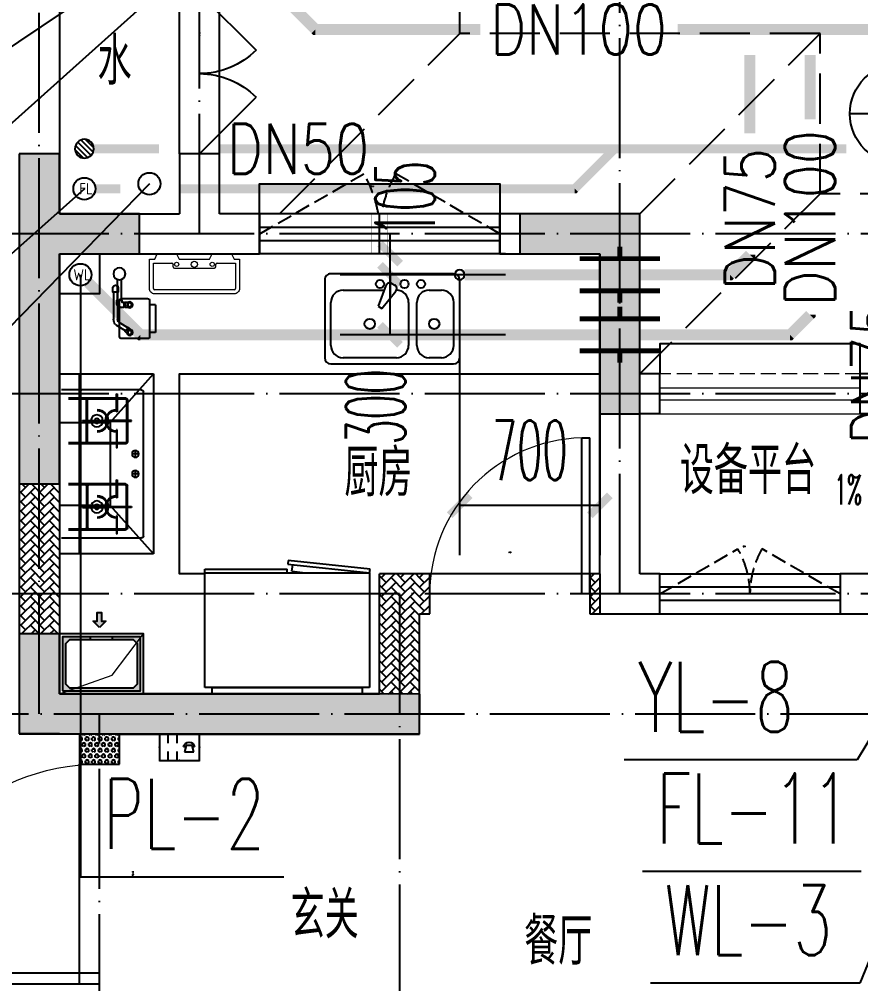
# Model space of a CAD drawing. Extents: x 27938 to 1507990, y 110129 to 923079.
# Drawn here: x 841717 to 845920, y 679809 to 684629 of the extents above; entities that cross this region are included whole.
import ezdxf
from ezdxf.enums import TextEntityAlignment as Align

# ---------------------------------------------------------------- set-up
doc = ezdxf.new("R2010")
doc.units = 0
doc.header["$LTSCALE"] = 1000
doc.header["$MEASUREMENT"] = 0
doc.linetypes.add('DASH', pattern=[0.35, 0.25, -0.1])
doc.linetypes.add('DOTE', pattern=[2.42, 2, -0.2, 0.02, -0.2])
for name, color, linetype in [('AH-FURNITURE', 1, 'Continuous'), ('COLUMN', 9, 'Continuous'), ('DIM_不分区消火栓', 1, 'Continuous'), ('DIM_废水', 31, 'Continuous'), ('DIM_污水', 2, 'Continuous'), ('DIM_管井排水', 5, 'Continuous'), ('DIM_给水', 3, 'Continuous'), ('DIM_雨水', 4, 'Continuous'), ('DIM_餐饮排水', 31, 'Continuous'), ('DOTE', 1, 'Continuous'), ('EQUIP-安防', 3, 'Continuous'), ('EQUIP_地漏', 7, 'Continuous'), ('EQUIP_污水', 7, 'Continuous'), ('IP-bath&kitchen-JOHNSON', 4, 'Continuous'), ('LVTRY', 6, 'Continuous'), ('PIPE-管井排水', 210, 'GF'), ('PIPE-雨水', 4, 'TG_Y'), ('PIPE-餐饮排水', 41, 'P'), ('PUB_HATCH', 8, 'Continuous'), ('PUB_TEXT', 4, 'Continuous'), ('TEXT_废水', 7, 'Continuous'), ('TEXT_管井排水', 7, 'Continuous'), ('TEXT_雨水', 7, 'Continuous'), ('TEXT_餐饮排水', 7, 'Continuous'), ('TWT_DIM', 3, 'Continuous'), ('VALVE_餐饮排水', 7, 'Continuous'), ('VPIPE-不分区消火栓', 1, 'Continuous'), ('VPIPE-中水', 122, 'Continuous'), ('VPIPE-废水', 31, 'Continuous'), ('VPIPE-管井排水', 210, 'GF'), ('VPIPE-餐饮排水', 41, 'P'), ('WALL', 9, 'Continuous'), ('WELL_污水', 2, 'Continuous'), ('WINDOW', 4, 'Continuous'), ('WINDOW_TEXT', 7, 'Continuous'), ('保温', 6, 'Continuous'), ('卫生间', 6, 'Continuous'), ('建筑-排气道', 9, 'Continuous'), ('机电标识类', 1, 'Continuous'), ('看线', 251, 'Continuous')]:
    doc.layers.add(name, color=color, linetype=linetype)
for name, color, linetype, lineweight in [('平面-排水沟', 86, 'Continuous', 15), ('平面-栏杆', 135, 'Continuous', 15), ('平面-看线', 45, 'Continuous', 15), ('平面-空调室内机', 176, 'Continuous', 9), ('平面-空调预留孔', 173, 'Continuous', 15), ('空调', 76, 'Continuous', 13), ('立面-洞口示意', 152, 'Continuous', 13)]:
    doc.layers.add(name, color=color, linetype=linetype, lineweight=lineweight)
doc.styles.add('_TCH_DIM', font='SIMPLEX.shx', dxfattribs={"width": 0.7, "bigfont": 'GBCBIG.shx'})
doc.styles.add('_TCH_DIM_T3', font='SIMPLEX.shx', dxfattribs={"width": 0.494118, "bigfont": 'GBCBIG.shx'})
doc.styles.add('_TCH_WINDOW', font='SIMPLEX.shx', dxfattribs={"width": 0.7, "height": 3.5, "bigfont": 'GBCBIG.shx'})
doc.styles.add('_TEL_DIM', font='SIMPLEX', dxfattribs={"width": 0.8, "height": 3.5, "bigfont": 'HZTXT'})
doc.styles.add('_TWT_PIPEDN', font='SIMPLEX', dxfattribs={"width": 0.8, "height": 3.5, "bigfont": 'HZTXT'})
doc.styles.add('_TWT_SERIAL', font='SIMPLEX', dxfattribs={"width": 0.8, "height": 3.5, "bigfont": 'HZTXT'})
doc.styles.add('DIM_FONT', font='SIMPLEX.shx', dxfattribs={"width": 0.56})
doc.styles.get("Standard").update_dxf_attribs({"font": 'gbenor.shx', "bigfont": 'gbcbig.shx'})
doc.styles.add('TG_LINETYPE', font='SIMPLEX', dxfattribs={"width": 0.8, "height": 3, "bigfont": 'HZTXT'})
doc.linetypes.add('GF', pattern='A,3,-0.2,["GF",Standard,S=0.25,R=0,X=-0.1,Y=-0.115],-0.35', length=3.55)
doc.linetypes.add('P', pattern='A,3,-0.2,["P",Standard,S=0.25,R=0,X=-0.1,Y=-0.115],-0.2', length=3.4)
doc.linetypes.add('TG_Y', pattern='A,2,-0.229,["Y",TG_LINETYPE,S=0.1,R=0,X=-0.229,Y=-0.15],0', length=2.229)
doc.dimstyles.new('_TWT_ARCH&&100', dxfattribs={"dimtxt": 297.5, "dimasz": 100, "dimexe": 250, "dimexo": 300, "dimgap": 126.25, "dimtad": 1, "dimdec": 0, "dimzin": 0, "dimdsep": 46, "dimtxsty": '_TCH_DIM_T3', "dimblk": 'ARCHTICK', "dimcen": 0.09, "dimclrt": 7, "dimazin": 2, "dimtfac": 1, "dimtdec": 0, "dimtix": 1, "dimtmove": 2, "dimatfit": 3, "dimfxl": 1, "dimtolj": 1, "dimtzin": 0, "dimarcsym": 0})
pattern_1 = [(45, (0, 0), (0, 47.4157523), [100.584, -33.528]), (135, (23.708, 23.708), (3e-15, 47.4157523), [100.584, -33.528])]

# ---------------------------------------------------------------- blocks, each defined once
blk = doc.blocks.new('A$C148B7D8E')
at = {"layer": '卫生间', "color": 159, "linetype": 'DASH', "true_color": 0x22346e}
for p, q in [((15200, 9900), (16100, 10800)), ((17000, 9900), (17900, 10800)), ((17900, 10000), (17000, 9100))]:
    blk.add_line(p, q, dxfattribs=at)
blk.add_lwpolyline([(25100, 9000), (24300, 9000), (24300, 10000), (17900, 10000), (17900, 10800), (16100, 10800), (16100, 11800)], dxfattribs=at)
blk = doc.blocks.new('rtyg7uyhg')
at = {"layer": 'LVTRY', "color": 0}
for p, q in [((193590.3, 45458.1), (193590.3, 45069.5)), ((194234.6, 45488.8), (193621, 45488.8)), ((194265.3, 45069.5), (194265.3, 45458.1)), ((193682.3, 45407), (193887.8, 45407)), ((193896.4, 45429.9), (193857.6, 45326.3)), ((193875.3, 45316), (193945.6, 45401.5)), ((193925.8, 45440.4), (193940.1, 45432.2)), ((194111.9, 45407), (194173.3, 45407)), ((193621, 45130.8), (193621, 45345.6)), ((193857.6, 45326.3), (193875.3, 45316)), ((194009.6, 45345.6), (194009.6, 45130.8)), ((194050.5, 45130.8), (194050.5, 45345.6)), ((194234.6, 45345.6), (194234.6, 45130.8)), ((193948.3, 45069.5), (193682.3, 45069.5)), ((194173.3, 45069.5), (194111.9, 45069.5)), ((193621, 45038.8), (194234.6, 45038.8))]:
    blk.add_line(p, q, dxfattribs=at)
for centre, radius in [((193866.4, 45437.7), 20.5), ((193989.2, 45437.7), 20.5), ((194071, 45437.7), 20.5), ((193815.3, 45238.2), 25.6), ((194137.5, 45238.2), 25.6)]:
    blk.add_circle(centre, radius, dxfattribs=at)
for centre, radius, start, end in [((193621, 45458.1), 30.7, 90, 180), ((194234.6, 45458.1), 30.7, 360, 90), ((193682.3, 45345.6), 61.4, 90, 180), ((193915.6, 45422.7), 20.5, 60, 159.4623), ((193929.8, 45414.5), 20.5, 320.5377, 60), ((193948.3, 45345.6), 61.4, 360, 90), ((194111.9, 45345.6), 61.4, 90, 180), ((194173.3, 45345.6), 61.4, 360, 90), ((193682.3, 45130.8), 61.4, 180, 270), ((193948.3, 45130.8), 61.4, 270, 360), ((194111.9, 45130.8), 61.4, 180, 270), ((194173.3, 45130.8), 61.4, 270, 360), ((193621, 45069.5), 30.7, 180, 270), ((194234.6, 45069.5), 30.7, 270, 360)]:
    blk.add_arc(centre, radius, start, end, dxfattribs=at)
at = {"layer": 'LVTRY', "color": 0, "style": 'DIM_FONT', "width": 0.8, "flags": 9}
for tag in ['YSIZE', 'XSIZE']:
    blk.add_attdef(tag, (193927.8, 45487.8), '', height=0.5, rotation=90, dxfattribs=at)
blk = doc.blocks.new('A$C60D053AF')
at = {"layer": 'AH-FURNITURE', "color": 0}
for p, q in [((232.5, -90), (128.3, -90)), ((192.5, -71), (327.6, -71)), ((192.5, -91), (327.6, -91)), ((355.9, -82.7), (384.2, -129)), ((232.5, -110), (128.3, -110)), ((245, -129.5), (245, -122.5)), ((265, -129.5), (265, -122.5)), ((341.7, -96.9), (370, -143.2)), ((255, -281), (255, -251)), ((255, -281), (393, -281)), ((393, -281), (393, -251))]:
    blk.add_line(p, q, dxfattribs=at)
for points in [[(170, -68, 1), (170, -94), (192.5, -94), (192.5, -68)], [(268, -122.5), (268, -107, 0.414214), (248, -87), (232.5, -87), (232.5, -113), (242, -113), (242, -122.5)], [(234, -251), (414, -251, 0.414214), (424, -241), (424, -111, 0.414214), (414, -101), (234, -101, 0.414214), (224, -111), (224, -241, 0.414214)], [(242, -152, 1), (268, -152), (268, -129.5), (242, -129.5)], [(383.8, -161.2, 1), (402.2, -142.8), (386.3, -126.9), (367.9, -145.3)]]:
    blk.add_lwpolyline(points, format="xyb", close=True, dxfattribs=at)
for centre, radius in [((100, -100), 30), ((255, -152), 15), ((255, -152), 10), ((393, -152), 15), ((393, -152), 10)]:
    blk.add_circle(centre, radius, dxfattribs=at)
for radius in [40, 20]:
    blk.add_arc((327.6, -111), radius, 45, 90, dxfattribs=at)
blk = doc.blocks.new('A-Kitchen-7')
at = {"layer": 'LVTRY', "color": 0}
for p, q in [((-518.7, 779.7), (-7.2, 834.3)), ((-3.6, 810.6), (-515, 756)), ((-29.1, 767), (-35.2, 806.4)), ((-7.2, 834.3), (-3.6, 810.6)), ((-515, 756), (-518.7, 779.7)), ((515, 756), (-515, 756)), ((-515, 756), (-515, 40)), ((-485.6, 760.5), (-484.9, 756)), ((-29.1, 767), (-112.1, 756)), ((515, 780), (0, 780)), ((0, 756), (0, 780)), ((515, 756), (515, 780)), ((515, 40), (515, 756)), ((-515, 40), (515, 40))]:
    blk.add_line(p, q, dxfattribs=at)
blk.add_lwpolyline([(-468.9, 40), (-468.9, 0), (468.9, 0), (468.9, 40)], close=True, dxfattribs=at)
blk = doc.blocks.new('*U41')
h = blk.add_hatch(color=0)
h.set_gradient(color1=(0, 0, 255), rotation=180, tint=1)
h.paths.add_polyline_path([(0, 0), (-6.35, -6.35), (-6.35, -2.159), (-15, -2.159), (-15, 2.159), (-6.35, 2.159), (-6.35, 6.35)])
at = {"color": 0, "linetype": 'Continuous'}
blk.add_lwpolyline([(0, 0), (-6.35, -6.35), (-6.35, -2.159), (-15, -2.159), (-15, 2.159), (-6.35, 2.159), (-6.35, 6.35)], close=True, dxfattribs=at)
blk = doc.blocks.new('sgrsefv')
at = {"layer": 'PUB_HATCH'}
blk.add_hatch(color=0, dxfattribs=at).paths.add_polyline_path([(1112933.3, 840916.3), (1112933.3, 840646.3), (1113073.3, 840646.3), (1113073.3, 840661.3), (1112968.3, 840661.3), (1112948.3, 840681.3), (1112948.3, 840881.3), (1112968.3, 840901.3), (1113288.3, 840901.3), (1113308.3, 840881.3), (1113308.3, 840681.3), (1113288.3, 840661.3), (1113183.3, 840661.3), (1113183.3, 840646.3), (1113323.3, 840646.3), (1113323.3, 840916.3)])
at = {"layer": 'LVTRY', "color": 0}
for p, q in [((1113073.3, 840661.3), (1113073.3, 840646.3)), ((1113183.3, 840661.3), (1113183.3, 840646.3))]:
    blk.add_line(p, q, dxfattribs=at)
for points in [[(1112918.3, 840931.3), (1113338.3, 840931.3), (1113338.3, 840631.3), (1112918.3, 840631.3)], [(1112933.3, 840916.3), (1113323.3, 840916.3), (1113323.3, 840646.3), (1112933.3, 840646.3)], [(1113288.3, 840661.3), (1112968.3, 840661.3), (1112948.3, 840681.3), (1112948.3, 840881.3), (1112968.3, 840901.3), (1113288.3, 840901.3), (1113308.3, 840881.3), (1113308.3, 840681.3), (1113288.3, 840661.3)]]:
    blk.add_lwpolyline(points, close=True, dxfattribs=at)
at = {"layer": '立面-洞口示意', "color": 0}
blk.add_lwpolyline([(1112918.3, 840931.3), (1113181.8, 840837.4), (1113338.3, 840631.3)], dxfattribs=at)
at = {"layer": '建筑-排气道', "color": 8, "xscale": -5, "yscale": 5, "zscale": 5, "rotation": 270}
blk.add_blockref('*U41', (1113118.4, 840599), dxfattribs=at)
blk = doc.blocks.new('FRSDFDGDGDRGDR')
at = {"layer": '平面-空调预留孔', "color": 0}
for p, q in [((699612.3, 775044), (699612.3, 775441.2)), ((699618.9, 775447.8), (699746.3, 775447.8)), ((699746.3, 775447.8), (699746.3, 775355.4)), ((699719.9, 775342.2), (699719.9, 775143)), ((699726.5, 775348.8), (699739.7, 775348.8)), ((699726.5, 775136.4), (699739.7, 775136.4)), ((699746.3, 775129.8), (699746.3, 775037.4)), ((699746.3, 775037.4), (699618.9, 775037.4))]:
    blk.add_line(p, q, dxfattribs=at)
blk.add_lwpolyline([(699766.1, 775166.7), (699792.5, 775153.5), (699792.5, 775057.2), (699766.1, 775044), (699766.1, 775017.6), (699618.9, 775017.6, -0.414214), (699592.5, 775044), (699592.5, 775441.2, -0.414214), (699618.9, 775467.6), (699766.1, 775467.6), (699766.1, 775441.2), (699792.5, 775428), (699792.5, 775331.6), (699766.1, 775318.4)], format="xyb", close=True, dxfattribs=at)
for centre, radius in [((699739.7, 775331.6), 10.6), ((699739.7, 775243.2), 15.8), ((699739.7, 775153.5), 10.6)]:
    blk.add_circle(centre, radius, dxfattribs=at)
for centre, start, end in [((699618.9, 775441.2), 90, 180), ((699726.5, 775342.2), 90, 180), ((699739.7, 775355.4), 270, 360), ((699726.5, 775143), 180, 270), ((699739.7, 775129.8), 0, 90), ((699618.9, 775044), 180, 270)]:
    blk.add_arc(centre, 6.6, start, end, dxfattribs=at)
blk = doc.blocks.new('GDGDRGDRGRD')
at = {"layer": 'LVTRY', "color": 0}
for p, q in [((430080.5, 371515.4), (429864.6, 371758.3)), ((430334.8, 371758.3), (429864.6, 371758.3)), ((429864.6, 371758.3), (429864.6, 370858.3)), ((430234.8, 370858.3), (430234.8, 371758.3)), ((429914.8, 370948.3), (429914.8, 371668.3)), ((429924.8, 371678.3), (430324.8, 371678.3)), ((430045.1, 371658.3), (430045.1, 371568.3)), ((430049.6, 371658.3), (430045.1, 371658.3)), ((430049.6, 371568.3), (430049.6, 371658.3)), ((430234.8, 371668.3), (430234.8, 370948.3)), ((429994.8, 371628.3), (429994.8, 371418.3)), ((429999.8, 371628.3), (429999.8, 371418.3)), ((430289.8, 371638.3), (430004.8, 371638.3)), ((430289.8, 371633.3), (430004.8, 371633.3)), ((430194.8, 371418.3), (430194.8, 371628.3)), ((430199.8, 371418.3), (430199.8, 371628.3)), ((430045.1, 371568.3), (430049.6, 371568.3)), ((429974.8, 371525.6), (430102.3, 371525.6)), ((429974.8, 371521.1), (429974.8, 371525.6)), ((430102.3, 371521.1), (429974.8, 371521.1)), ((430334.8, 371515.4), (430080.5, 371515.4)), ((430080.5, 371515.4), (430080.5, 371100.3)), ((430219.8, 371525.6), (430092.3, 371525.6)), ((430092.3, 371525.6), (430092.3, 371521.1)), ((430092.3, 371521.1), (430219.8, 371521.1)), ((430102.3, 371525.6), (430102.3, 371521.1)), ((430219.8, 371521.1), (430219.8, 371525.6)), ((430234.8, 371100.3), (430234.8, 371515.4)), ((430045.1, 371388.3), (430045.1, 371478.3)), ((430045.1, 371478.3), (430049.6, 371478.3)), ((430049.6, 371478.3), (430049.6, 371388.3)), ((430004.8, 371413.3), (430289.8, 371413.3)), ((430004.8, 371408.3), (430289.8, 371408.3)), ((429935.4, 371358.3), (429974.2, 371358.3)), ((429954.8, 371338.9), (429954.8, 371377.7)), ((430049.6, 371388.3), (430045.1, 371388.3)), ((429935.4, 371258.3), (429974.2, 371258.3)), ((429954.8, 371238.9), (429954.8, 371277.7)), ((430004.8, 371208.3), (430289.8, 371208.3)), ((430045.1, 371228.3), (430045.1, 371138.3)), ((430049.6, 371228.3), (430045.1, 371228.3)), ((430049.6, 371138.3), (430049.6, 371228.3)), ((429994.8, 370988.3), (429994.8, 371198.3)), ((429999.8, 370988.3), (429999.8, 371198.3)), ((430004.8, 371203.3), (430289.8, 371203.3)), ((430194.8, 371198.3), (430194.8, 370988.3)), ((430199.8, 371198.3), (430199.8, 370988.3)), ((430045.1, 371138.3), (430049.6, 371138.3)), ((429864.6, 370858.3), (430080.5, 371100.3)), ((430102.3, 371095.6), (429974.8, 371095.6)), ((429974.8, 371095.6), (429974.8, 371091.1)), ((429974.8, 371091.1), (430102.3, 371091.1)), ((430080.5, 371100.3), (430334.8, 371100.3)), ((430092.3, 371091.1), (430092.3, 371095.6)), ((430092.3, 371095.6), (430219.8, 371095.6)), ((430219.8, 371091.1), (430092.3, 371091.1)), ((430102.3, 371091.1), (430102.3, 371095.6)), ((430219.8, 371095.6), (430219.8, 371091.1)), ((430045.1, 370958.3), (430045.1, 371048.3)), ((430045.1, 371048.3), (430049.6, 371048.3)), ((430049.6, 371048.3), (430049.6, 370958.3)), ((430289.8, 370983.3), (430004.8, 370983.3)), ((430289.8, 370978.3), (430004.8, 370978.3)), ((430324.8, 370938.3), (429924.8, 370938.3)), ((430049.6, 370958.3), (430045.1, 370958.3)), ((429864.6, 370858.3), (430334.8, 370858.3))]:
    blk.add_line(p, q, dxfattribs=at)
blk.add_lwpolyline([(429608.8, 370758.3), (429734.8, 370758.3), (429734.8, 371758.3), (427634.8, 371758.3)], dxfattribs=at)
for centre, radius in [((430147.3, 371523.3), 29.7), ((430147.3, 371523.3), 11.7), ((429954.8, 371358.3), 17), ((429954.8, 371258.3), 17), ((430147.3, 371093.3), 29.7), ((430147.3, 371093.3), 11.7)]:
    blk.add_circle(centre, radius, dxfattribs=at)
for centre, radius, start, end in [((429924.8, 371668.3), 10, 90, 180), ((430224.8, 371668.3), 10, 0, 90), ((430004.8, 371628.3), 10, 90, 180), ((430004.8, 371628.3), 5, 90, 180), ((430189.8, 371628.3), 10, 0, 90), ((430189.8, 371628.3), 5, 0, 90), ((430047.3, 371523.3), 56.7, 2.2742, 87.7258), ((430047.3, 371523.3), 52.2, 2.4704, 87.5296), ((430147.3, 371523.3), 56.7, 92.2742, 177.7258), ((430147.3, 371523.3), 52.2, 92.4704, 177.5296), ((430047.3, 371523.3), 56.7, 272.2742, 357.7258), ((430047.3, 371523.3), 52.2, 272.4704, 357.5296), ((430147.3, 371523.3), 56.7, 182.2742, 267.7258), ((430147.3, 371523.3), 52.2, 182.4704, 267.5296), ((430004.8, 371418.3), 10, 180, 270), ((430004.8, 371418.3), 5, 180, 270), ((430189.8, 371418.3), 5, 270, 0), ((430189.8, 371418.3), 10, 270, 0), ((430004.8, 371198.3), 10, 90, 180), ((430189.8, 371198.3), 10, 0, 90), ((430004.8, 371198.3), 5, 90, 180), ((430189.8, 371198.3), 5, 0, 90), ((430047.3, 371093.3), 56.7, 2.2742, 87.7258), ((430047.3, 371093.3), 52.2, 2.4704, 87.5296), ((430147.3, 371093.3), 56.7, 92.2742, 177.7258), ((430147.3, 371093.3), 52.2, 92.4704, 177.5296), ((430047.3, 371093.3), 56.7, 272.2742, 357.7258), ((430047.3, 371093.3), 52.2, 272.4704, 357.5296), ((430147.3, 371093.3), 56.7, 182.2742, 267.7258), ((430147.3, 371093.3), 52.2, 182.4704, 267.5296), ((430004.8, 370988.3), 10, 180, 270), ((430004.8, 370988.3), 5, 180, 270), ((430189.8, 370988.3), 5, 270, 0), ((430189.8, 370988.3), 10, 270, 0), ((429924.8, 370948.3), 10, 180, 270), ((430224.8, 370948.3), 10, 270, 0)]:
    blk.add_arc(centre, radius, start, end, dxfattribs=at)
at = {"color": 8, "xscale": -1, "rotation": 270}
blk.add_blockref('FRSDFDGDGDRGDR', (-345582.7, -327434.2), dxfattribs=at)
at = {"color": 8}
for name, p, rotation in [('A$C60D053AF', (430134.8, 372358.3), 270), ('sgrsefv', (1543253.1, 1211089.9), 180)]:
    blk.add_blockref(name, p, dxfattribs=dict(at, rotation=rotation))
at = {"color": 8, "xscale": -1}
blk.add_blockref('rtyg7uyhg', (622599.6, 326769.5), dxfattribs=at)
at = {"layer": 'LVTRY', "color": 8, "extrusion": (0, 0, -1), "xscale": -0.7999999999883585, "yscale": 0.7999999999883585, "zscale": -0.7999999999883585}
blk.add_blockref('A-Kitchen-7', (-429196.8, 370158.6), dxfattribs=at)
blk = doc.blocks.new('GFDGFSDFGD')
at = {"layer": 'PUB_HATCH'}
for points in [[(434616.6, 374623.7), (435016.6, 374623.7), (435016.6, 374823.7), (434616.6, 374823.7), (434616.6, 375123.7), (434416.6, 375123.7), (434416.6, 373473.7), (434616.6, 373473.7)], [(436916.7, 374823.7), (436916.7, 374623.7), (437316.6, 374623.7), (437316.6, 373823.7), (437516.6, 373823.7), (437516.6, 374823.7)], [(436416.8, 372423.2), (436216.6, 372424), (434616.6, 372424), (434616.6, 372724), (434416.6, 372724), (434416.6, 372224), (436416.6, 372224)]]:
    blk.add_hatch(color=0, dxfattribs=at).paths.add_polyline_path(points)
at = {"layer": 'COLUMN', "color": 0}
for p, q in [((434616.6, 375123.7), (434416.6, 375123.7)), ((434416.6, 375123.7), (434416.6, 373473.7)), ((434616.6, 374823.7), (434616.6, 375123.7)), ((435016.6, 374823.7), (434616.6, 374823.7)), ((435016.6, 374623.7), (435016.6, 374823.7)), ((436916.7, 374823.7), (436916.7, 374623.7)), ((437516.6, 374823.7), (436916.7, 374823.7)), ((437516.6, 373823.7), (437516.6, 374823.7)), ((434616.6, 374623.7), (435016.6, 374623.7)), ((434616.6, 373473.7), (434616.6, 374623.7)), ((436916.7, 374623.7), (437316.6, 374623.7)), ((437316.6, 374623.7), (437316.6, 373823.7)), ((437316.6, 373823.7), (437516.6, 373823.7)), ((434416.6, 373473.7), (434616.6, 373473.7)), ((434616.6, 372724), (434416.6, 372724)), ((434416.6, 372724), (434416.6, 372224)), ((434616.6, 372424), (434616.6, 372724)), ((436216.6, 372424), (434616.6, 372424)), ((436416.8, 372423.2), (436216.6, 372424)), ((436416.6, 372224), (436416.8, 372423.2)), ((434416.6, 372224), (436416.6, 372224))]:
    blk.add_line(p, q, dxfattribs=at)
blk = doc.blocks.new('GDFGDGRD')
at = {"layer": '保温', "linetype": 'ByBlock', "ltscale": 10}
h = blk.add_hatch(dxfattribs=at)
h.set_pattern_fill('AR-HBONE', color=251, scale=55)
h.set_pattern_definition(pattern_1)
h.paths.add_polyline_path([(434616.6, 372723.9), (434416.6, 372723.9), (434416.5, 373473.7), (434616.5, 373473.7)])
h = blk.add_hatch(dxfattribs=at)
h.set_pattern_fill('AR-HBONE', color=251, scale=55)
h.set_pattern_definition(pattern_1)
h.paths.add_polyline_path([(436215.3, 372423.6), (436216.6, 373023.7), (436416.6, 373023.7), (436415.3, 372423.6)])
h = blk.add_hatch(dxfattribs=at)
h.set_pattern_fill('AR-HBONE', color=251, scale=55)
h.set_pattern_definition(pattern_1)
h.paths.add_polyline_path([(436416.6, 372823.7), (436416.6, 373023.7), (436466.6, 373023.7), (436466.6, 372823.7)])
h = blk.add_hatch(dxfattribs=at)
h.set_pattern_fill('AR-HBONE', color=251, scale=55)
h.set_pattern_definition(pattern_1)
h.paths.add_polyline_path([(437266.6, 372823.7), (437266.6, 373023.7), (437316.6, 373023.7), (437316.6, 372823.7)])
at = {"layer": '保温', "linetype": 'Continuous', "ltscale": 10}
h = blk.add_hatch(dxfattribs=at)
h.set_pattern_fill('HEX', color=251, scale=10, angle=90, style=0)
h.set_pattern_definition([(90, (0, 0), (-16.49778, 1e-15), [9.525, -19.05]), (210, (0, 0), (8.24889, -14.2874966), [9.525, -19.05]), (150, (6e-16, 9.525), (-8.24889, -14.2874966), [9.525, -19.05])])
h.paths.add_polyline_path([(434916.6, 372073.7), (434716.6, 372073.7), (434716.5, 372223.7), (434916.5, 372223.7)])
at = {"layer": '保温', "color": 251, "linetype": 'ByBlock', "ltscale": 10}
blk.add_line((437316.6, 373023.7), (437316.6, 372823.7), dxfattribs=at)
blk = doc.blocks.new('$TwtSys$00000141')
at = {"color": 1}
for p, q in [((-47.1, 3.8), (-5, 45.9)), ((-47.1, 3.8), (-5, 45.9)), ((-43.6, -17.5), (17.5, 43.6)), ((-43.6, -17.5), (17.5, 43.6)), ((-33.2, -33.2), (33.2, 33.2)), ((-33.2, -33.2), (33.2, 33.2)), ((-16.2, -43.5), (43.8, 16.4)), ((-16.2, -43.5), (43.8, 16.4)), ((5.7, -46.1), (46.1, -5.7)), ((5.7, -46.1), (46.1, -5.7))]:
    blk.add_line(p, q, dxfattribs=at)
blk.add_circle((0, 0), 47, dxfattribs=at)
blk.add_circle((0, 0), 47, dxfattribs=at)
blk = doc.blocks.new('dongkong')
blk.add_wipeout([(-603756, 210771), (-603756, 210570.8), (-603836, 210570.8), (-603836, 210771)])
at = {"layer": '机电标识类', "color": 250, "linetype": 'DASH', "ltscale": 400}
for p, q in [((-603796, 210771), (-603796, 210570.8)), ((-603896, 210670.7), (-603696, 210670.7))]:
    blk.add_line(p, q, dxfattribs=at)
at = {"layer": '空调', "color": 6, "linetype": 'DASH', "const_width": 2}
blk.add_lwpolyline([(-603756, 210771), (-603756, 210570.8), (-603836, 210570.8), (-603836, 210771)], close=True, dxfattribs=at)
blk = doc.blocks.new('$equip$00002628')
at = {"linetype": 'Continuous'}
for p, q in [((-0.625, 0.415), (0.625, 0.415)), ((-0.625, -0.415), (-0.625, 0.415)), ((0.071, 0.129), (0.071, 0.415)), ((0.35, 0.129), (0.35, 0.415)), ((0.625, 0.415), (0.625, -0.415)), ((-0.472, 0.01), (-0.409, 0.01)), ((-0.446, -0.138), (-0.395, 0.058)), ((-0.395, 0.058), (-0.395, 0.058)), ((-0.395, 0.058), (-0.206, 0.058)), ((-0.206, 0.058), (-0.155, -0.138)), ((-0.191, 0.01), (-0.129, 0.01)), ((-0.155, -0.138), (-0.446, -0.138)), ((0.071, -0.415), (0.071, -0.129)), ((0.35, -0.415), (0.35, -0.129)), ((0.625, -0.415), (-0.625, -0.415))]:
    blk.add_line(p, q, dxfattribs=at)
at = {"const_width": 0.05}
blk.add_lwpolyline([(-0.625, 0.415), (0.625, 0.415), (0.625, -0.415), (-0.625, -0.415), (-0.625, 0.415), (0.625, 0.415)], dxfattribs=at)
at = {"linetype": 'Continuous'}
blk.add_arc((-0.3, -0.011), 0.173, 6.9897, 173.0103, dxfattribs=at)
for p in [(0, 0.415), (-0.625, 0), (0.625, 0), (0, -0.415)]:
    blk.add_point(p)
at = {"color": 7, "style": '_TEL_DIM', "flags": 1}
blk.add_attdef('A', text='', height=0.000025, dxfattribs=at).set_placement((0, 0), align=Align.MIDDLE_CENTER)
blk = doc.blocks.new('GHFHFHTFHCSDCS')
at = {"layer": 'EQUIP-安防', "xscale": -160, "yscale": 160, "zscale": 160}
blk.add_blockref('$equip$00002628', (435216.6, 372157.3), dxfattribs=at)
blk = doc.blocks.new('$TWTSYS$00000190')
blk.add_line((0, 0.5, 0), (0, -0.5, 0))
blk.add_circle((0, 0, 0), 0.5)
blk = doc.blocks.new('_ArchTick')
at = {"color": 0, "linetype": 'ByBlock', "const_width": 0.4}
blk.add_lwpolyline([(-0.5, -0.5), (0.5, 0.5)], dxfattribs=at)
blk = doc.blocks.new('*D223')
at = {"layer": 'Defpoints', "color": 0}
for p in [(843568.9, 683352.2), (844445.2, 683352.2), (844445.2, 683052.2)]:
    blk.add_point(p, dxfattribs=at)
at = {"layer": 'TWT_DIM', "color": 0, "lineweight": -2}
for p, q in [((844145.2, 683352.2), (843318.9, 683352.2)), ((843568.9, 683052.2), (843568.9, 683352.2)), ((844145.2, 683052.2), (843318.9, 683052.2))]:
    blk.add_line(p, q, dxfattribs=at)
at = {"layer": 'TWT_DIM', "color": 0, "lineweight": -2, "xscale": 100, "yscale": 100, "zscale": 100}
for p, rotation in [((843568.9, 683352.2), 90), ((843568.9, 683052.2), 270)]:
    blk.add_blockref('_ArchTick', p, dxfattribs=dict(at, rotation=rotation))
at = {"layer": 'TWT_DIM', "color": 7, "insert": (843496.7, 682692), "char_height": 297.5, "attachment_point": 5, "rotation": 90, "style": '_TCH_DIM_T3'}
blk.add_mtext('\\A1;300', dxfattribs=at)
blk = doc.blocks.new('*D224')
at = {"layer": 'Defpoints', "color": 0}
for p in [(843568.9, 683457.2), (844445.2, 683457.2), (844445.2, 683352.2)]:
    blk.add_point(p, dxfattribs=at)
at = {"layer": 'TWT_DIM', "color": 0, "lineweight": -2}
for p, q in [((843568.9, 683457.2), (843568.9, 683557.2)), ((844145.2, 683457.2), (843318.9, 683457.2)), ((843568.9, 683352.2), (843568.9, 683457.2)), ((844145.2, 683352.2), (843318.9, 683352.2)), ((843568.9, 683352.2), (843568.9, 683252.2))]:
    blk.add_line(p, q, dxfattribs=at)
at = {"layer": 'TWT_DIM', "color": 0, "lineweight": -2, "xscale": 100, "yscale": 100, "zscale": 100}
for p, rotation in [((843568.9, 683457.2), 270), ((843568.9, 683352.2), 90)]:
    blk.add_blockref('_ArchTick', p, dxfattribs=dict(at, rotation=rotation))
at = {"layer": 'TWT_DIM', "color": 7, "insert": (843644.4, 683732.2), "char_height": 297.5, "attachment_point": 5, "rotation": 90, "style": '_TCH_DIM_T3'}
blk.add_mtext('\\A1;105', dxfattribs=at)
blk = doc.blocks.new('*D225')
at = {"layer": 'Defpoints', "color": 0}
for p in [(843916.2, 683352.2), (844616.6, 683352.2), (844616.6, 682200.3)]:
    blk.add_point(p, dxfattribs=at)
at = {"layer": 'TWT_DIM', "color": 0, "lineweight": -2}
for p, q in [((843916.2, 683052.2), (843916.2, 681950.3)), ((844616.6, 683052.2), (844616.6, 681950.3)), ((843916.2, 682200.3), (844616.6, 682200.3))]:
    blk.add_line(p, q, dxfattribs=at)
at = {"layer": 'TWT_DIM', "color": 0, "lineweight": -2, "xscale": 100, "yscale": 100, "zscale": 100, "rotation": 180}
blk.add_blockref('_ArchTick', (843916.2, 682200.3), dxfattribs=at)
at = {"layer": 'TWT_DIM', "color": 0, "lineweight": -2, "xscale": 100, "yscale": 100, "zscale": 100}
blk.add_blockref('_ArchTick', (844616.6, 682200.3), dxfattribs=at)
at = {"layer": 'TWT_DIM', "color": 7, "insert": (844266.4, 682475.3), "char_height": 297.5, "attachment_point": 5, "style": '_TCH_DIM_T3'}
blk.add_mtext('\\A1;700', dxfattribs=at)
blk = doc.blocks.new('*D732')
at = {"layer": 'Defpoints', "color": 0}
for p in [(843568.9, 683352.2), (844445.2, 683352.2), (844445.2, 683052.2)]:
    blk.add_point(p, dxfattribs=at)
at = {"layer": 'TWT_DIM', "color": 0, "lineweight": -2}
for p, q in [((844145.2, 683352.2), (843318.9, 683352.2)), ((843568.9, 683052.2), (843568.9, 683352.2)), ((844145.2, 683052.2), (843318.9, 683052.2))]:
    blk.add_line(p, q, dxfattribs=at)
at = {"layer": 'TWT_DIM', "color": 0, "lineweight": -2, "xscale": 100, "yscale": 100, "zscale": 100}
for p, rotation in [((843568.9, 683352.2), 90), ((843568.9, 683052.2), 270)]:
    blk.add_blockref('_ArchTick', p, dxfattribs=dict(at, rotation=rotation))
at = {"layer": 'TWT_DIM', "color": 7, "insert": (843496.7, 682692), "char_height": 297.5, "attachment_point": 5, "rotation": 90, "style": '_TCH_DIM_T3'}
blk.add_mtext('\\A1;300', dxfattribs=at)
blk = doc.blocks.new('*D733')
at = {"layer": 'Defpoints', "color": 0}
for p in [(843568.9, 683457.2), (844445.2, 683457.2), (844445.2, 683352.2)]:
    blk.add_point(p, dxfattribs=at)
at = {"layer": 'TWT_DIM', "color": 0, "lineweight": -2}
for p, q in [((843568.9, 683457.2), (843568.9, 683557.2)), ((844145.2, 683457.2), (843318.9, 683457.2)), ((843568.9, 683352.2), (843568.9, 683457.2)), ((844145.2, 683352.2), (843318.9, 683352.2)), ((843568.9, 683352.2), (843568.9, 683252.2))]:
    blk.add_line(p, q, dxfattribs=at)
at = {"layer": 'TWT_DIM', "color": 0, "lineweight": -2, "xscale": 100, "yscale": 100, "zscale": 100}
for p, rotation in [((843568.9, 683457.2), 270), ((843568.9, 683352.2), 90)]:
    blk.add_blockref('_ArchTick', p, dxfattribs=dict(at, rotation=rotation))
at = {"layer": 'TWT_DIM', "color": 7, "insert": (843644.4, 683732.2), "char_height": 297.5, "attachment_point": 5, "rotation": 90, "style": '_TCH_DIM_T3'}
blk.add_mtext('\\A1;105', dxfattribs=at)
blk = doc.blocks.new('*D734')
at = {"layer": 'Defpoints', "color": 0}
for p in [(843916.2, 683352.2), (844616.6, 683352.2), (844616.6, 682200.3)]:
    blk.add_point(p, dxfattribs=at)
at = {"layer": 'TWT_DIM', "color": 0, "lineweight": -2}
for p, q in [((843916.2, 683052.2), (843916.2, 681950.3)), ((844616.6, 683052.2), (844616.6, 681950.3)), ((843916.2, 682200.3), (844616.6, 682200.3))]:
    blk.add_line(p, q, dxfattribs=at)
at = {"layer": 'TWT_DIM', "color": 0, "lineweight": -2, "xscale": 100, "yscale": 100, "zscale": 100, "rotation": 180}
blk.add_blockref('_ArchTick', (843916.2, 682200.3), dxfattribs=at)
at = {"layer": 'TWT_DIM', "color": 0, "lineweight": -2, "xscale": 100, "yscale": 100, "zscale": 100}
blk.add_blockref('_ArchTick', (844616.6, 682200.3), dxfattribs=at)
at = {"layer": 'TWT_DIM', "color": 7, "insert": (844266.4, 682475.3), "char_height": 297.5, "attachment_point": 5, "style": '_TCH_DIM_T3'}
blk.add_mtext('\\A1;700', dxfattribs=at)
blk = doc.blocks.new('$DorLib2D$00000116')
at = {"color": 0}
for p, q in [((-0.5, 0), (-0.1464, 0.3536)), ((0.5, 0), (0.1464, 0.3536))]:
    blk.add_line(p, q, dxfattribs=at)
for centre, start, end in [((-0.5, 0), 0, 45), ((0.5, 0), 135, 180)]:
    blk.add_arc(centre, 0.5, start, end, dxfattribs=at)
blk = doc.blocks.new('$DorLib2D$00000001')
at = {"color": 0}
for p, q in [((0.45, 0.975), (0.5, 0.975)), ((0.45, 0), (0.45, 0.975)), ((0.5, 0), (0.5, 0.975)), ((0.5, 0), (0.45, 0))]:
    blk.add_line(p, q, dxfattribs=at)
at = {"color": 0, "lineweight": 13}
blk.add_arc((0.475, 0), 0.975, 91.4693, 180, dxfattribs=at)
blk = doc.blocks.new('$WINLIB2D$00000001')
at = {"color": 0}
for points in [[(-0.5, 0.5), (-0.5, -0.5)], [(-0.5, 0.5), (0.5, 0.5)], [(0.5, -0.5), (0.5, 0.5)], [(0.5, 0.1667), (-0.5, 0.1667)], [(0.5, -0.1667), (-0.5, -0.1667)], [(-0.5, -0.5), (0.5, -0.5)]]:
    blk.add_lwpolyline(points, dxfattribs=at)
blk = doc.blocks.new('$VALVE$00000553')
at = {"const_width": 30}
for points in [[(0, 100), (0, 175)], [(0, 100), (-250, 100), (-250, 100)], [(0, 100), (250, 100), (250, 100)], [(-250, -100), (-250, -100), (0, -100)], [(250, -100), (250, -100), (0, -100)], [(0, -175), (0, -100)]]:
    blk.add_lwpolyline(points, dxfattribs=at)
blk = doc.blocks.new('$TwtSys$00000147')
blk.add_circle((0, 0, 0), 25)

msp = doc.modelspace()

# ---------------------------------------------------------------- hatches: boundary and pattern name
at = {"layer": 'PIPE-管井排水'}
for points in [[(844491.6, 683782.2), (844491.6, 683759.7), (844500.9, 683759.7)], [(844491.6, 683782.2), (844507.5, 683766.3), (844500.9, 683759.7)]]:
    msp.add_hatch(color=256, dxfattribs=at).paths.add_polyline_path(points)
at = {"layer": 'PIPE-雨水'}
for points in [[(843195.6, 684578.2), (843176.1, 684558.7), (843184.2, 684550.7)], [(843195.6, 684578.2), (843195.6, 684550.7), (843184.2, 684550.7)]]:
    msp.add_hatch(color=256, dxfattribs=at).paths.add_polyline_path(points)
at = {"layer": 'PIPE-餐饮排水'}
for points in [[(845366.6, 683452.2), (845386, 683432.7), (845394.1, 683440.8)], [(845366.6, 683452.2), (845394.1, 683452.2), (845394.1, 683440.8)], [(845266.6, 683352.2), (845266.6, 683324.7), (845278, 683324.7)], [(845266.6, 683352.2), (845286, 683332.7), (845278, 683324.7)], [(845666.6, 683152.2), (845686, 683132.7), (845694.1, 683140.8)], [(845666.6, 683152.2), (845694.1, 683152.2), (845694.1, 683140.8)], [(842321.8, 683052.2), (842302.3, 683032.7), (842310.4, 683024.7)], [(842321.8, 683052.2), (842321.8, 683024.7), (842310.4, 683024.7)], [(845566.6, 683052.2), (845566.6, 683024.7), (845578, 683024.7)], [(845566.6, 683052.2), (845586, 683032.7), (845578, 683024.7)]]:
    msp.add_hatch(color=256, dxfattribs=at).paths.add_polyline_path(points)

# ---------------------------------------------------------------- linework, layer by layer
at = {"layer": 'DIM_不分区消火栓'}
msp.add_line((842366.6, 683807.2), (840466.6, 681857.2), dxfattribs=at)
at = {"layer": 'DIM_废水'}
msp.add_line((845922.5, 680370.5), (844829.5, 680370.5), dxfattribs=at)
at = {"layer": 'DIM_污水'}
for p, q in [((846621.8, 681552.2), (845916, 679811.5)), ((845916, 679811.5), (844870.5, 679811.5))]:
    msp.add_line(p, q, dxfattribs=at)
at = {"layer": 'DIM_管井排水'}
msp.add_line((842041.6, 683782.2), (840466.6, 682377.2), dxfattribs=at)
at = {"layer": 'DIM_给水'}
for p, q in [((842366.6, 684957.2), (840466.6, 683677.2)), ((842366.6, 684727.2), (840466.6, 683023.4))]:
    msp.add_line(p, q, dxfattribs=at)
at = {"layer": 'DIM_雨水'}
for p, q in [((846681.6, 682222.2), (845901.6, 680928.5)), ((845901.6, 680928.5), (844737.5, 680928.5))]:
    msp.add_line(p, q, dxfattribs=at)
at = {"layer": 'DIM_餐饮排水'}
for p, q in [((842021.8, 683352.2), (842021.8, 680342.9)), ((842021.8, 680342.9), (843038.3, 680342.9))]:
    msp.add_line(p, q, dxfattribs=at)
at = {"layer": 'DOTE', "color": 169, "linetype": 'DOTE', "ltscale": 0.3}
for p, q in [((841816.6, 681157.4), (841816.6, 690157.2)), ((844716.6, 681757.2), (844716.6, 690157.2)), ((842616.6, 683557.2), (842616.6, 685657.2)), ((879916.6, 682757.2), (825916.6, 682757.2)), ((879916.6, 681757.2), (825916.6, 681757.2)), ((843616.4, 681757.2), (843616.6, 666975.2)), ((825916.6, 681157.4), (879916.6, 681157.4)), ((842116.6, 679557.2), (842116.6, 681157.2))]:
    msp.add_line(p, q, dxfattribs=at)
at = {"layer": 'IP-bath&kitchen-JOHNSON', "color": 8}
msp.add_lwpolyline([(842116.6, 683457.2), (842116.6, 683257.2), (841916.6, 683257.2)], dxfattribs=at)
at = {"layer": 'PIPE-管井排水', "ltscale": 0.5, "const_width": 45}
for points in [[(842088.6, 683982.2), (842413.8, 683982.2)], [(844491.6, 683982.2), (842716.6, 683982.2)], [(844691.6, 683982.2), (843536.5, 683982.2)], [(844491.6, 683782.2), (844691.6, 683982.2)], [(845847.6, 683982.2), (844691.6, 683982.2)], [(842096.6, 683782.2), (842221.3, 683782.2)], [(844491.6, 683782.2), (842516.6, 683782.2)]]:
    msp.add_lwpolyline(points, dxfattribs=at)
at = {"layer": 'PIPE-雨水', "ltscale": 0.5, "const_width": 55}
for points in [[(842920.5, 684853.3), (843195.6, 684578.2)], [(844020, 684578.2), (843195.6, 684578.2)], [(848810.8, 684578.2), (845005.8, 684578.2)]]:
    msp.add_lwpolyline(points, dxfattribs=at)
at = {"layer": 'PIPE-餐饮排水', "ltscale": 0.5, "const_width": 55}
for points in [[(845366.6, 684058.3), (845366.6, 684450.7)], [(845666.6, 684129.2), (845666.6, 684450.7)], [(845266.6, 683352.2), (845366.6, 683452.2)], [(845266.6, 683352.2), (843941.2, 683352.2)], [(842060.7, 683313.3), (842321.8, 683052.2)], [(845566.6, 683052.2), (845666.6, 683152.2)], [(845566.6, 683052.2), (842321.8, 683052.2)]]:
    msp.add_lwpolyline(points, dxfattribs=at)
at = {"layer": 'VPIPE-不分区消火栓'}
msp.add_circle((842366.6, 683807.2), 55, dxfattribs=at)
at = {"layer": 'VPIPE-中水', "color": 8, "linetype": 'Continuous'}
msp.add_circle((842021.8, 683352.2), 55, dxfattribs=at)
at = {"layer": 'VPIPE-废水', "color": 8}
msp.add_circle((842041.6, 683782.2), 55, dxfattribs=at)
at = {"layer": 'VPIPE-管井排水'}
msp.add_circle((842041.6, 683782.2), 55, dxfattribs=at)
at = {"layer": 'VPIPE-餐饮排水'}
msp.add_circle((842021.8, 683352.2), 55, dxfattribs=at)
at = {"layer": 'WALL', "color": 8}
for p, q in [((841916.6, 685557.2), (841916.6, 683657.2)), ((842716.6, 683957.2), (842516.6, 683957.2)), ((842516.6, 683957.2), (842516.6, 683657.2)), ((842716.6, 683657.2), (842716.6, 683957.2)), ((841916.6, 683657.2), (842516.6, 683657.2)), ((842916.6, 683657.2), (842716.6, 683657.2)), ((842916.6, 683457.2), (842916.6, 683657.2)), ((844816.6, 683657.2), (844116.6, 683657.2)), ((844116.6, 683657.2), (844116.6, 683457.2)), ((844816.6, 682857.2), (844816.6, 683657.2)), ((841716.6, 683557.2), (841716.6, 681157.4)), ((841916.6, 683457.2), (842616.6, 683457.2)), ((841916.6, 683457.2), (841916.6, 681257.4)), ((842616.6, 683457.2), (842916.6, 683457.2)), ((844116.6, 683457.2), (844616.6, 683457.2)), ((844616.6, 682757.2), (844616.6, 683457.2)), ((844916.6, 682857.2), (844816.6, 682857.2)), ((844916.6, 682657.2), (844916.6, 682857.2)), ((846516.6, 682857.2), (845916.6, 682857.2)), ((845916.6, 682657.2), (845916.6, 682857.2)), ((844616.6, 681857.2), (844616.6, 682757.2)), ((844816.6, 681857.2), (844816.6, 682657.2)), ((844916.6, 682657.2), (844816.6, 682657.2)), ((846316.6, 682657.2), (845916.6, 682657.2)), ((843766.6, 681857.2), (843516.6, 681857.2)), ((843516.6, 681257.2), (843516.6, 681857.2)), ((843766.6, 681657.2), (843766.6, 681857.2)), ((844616.6, 681857.2), (844566.6, 681857.2)), ((844566.6, 681857.2), (844566.6, 681657.2)), ((844916.6, 681857.2), (844816.6, 681857.2)), ((844916.6, 681657.2), (844916.6, 681857.2)), ((846416.6, 681857.2), (845816.6, 681857.2)), ((845816.6, 681857.2), (845816.6, 681657.2)), ((843716.6, 681657.2), (843766.6, 681657.2)), ((843716.6, 681057.2), (843716.6, 681657.2)), ((844566.6, 681657.2), (844716.6, 681657.2)), ((844716.6, 681657.2), (844916.6, 681657.2)), ((845816.6, 681657.2), (846316.6, 681657.2)), ((841916.6, 681257.4), (842116.7, 681257.2)), ((842116.6, 681257.2), (843516.6, 681257.2)), ((841716.6, 681157.4), (841716.6, 681057.4)), ((841916.6, 681057.4), (841716.6, 681057.4)), ((841916.6, 681057.4), (842016.6, 681057.3)), ((841916.6, 681057.4), (841916.6, 681057.4)), ((842016.6, 681057.3), (842016.6, 680907.2)), ((842216.6, 680907.2), (842216.6, 681057.2)), ((842216.6, 681057.2), (843716.6, 681057.2)), ((842016.6, 680907.2), (842216.6, 680907.2))]:
    msp.add_line(p, q, dxfattribs=at)
at = {"layer": 'WINDOW', "color": 8}
for p, q in [((842516.6, 683957.2), (842516.6, 684757.2)), ((842716.6, 683957.2), (842716.6, 684757.2)), ((844566.6, 681857.2), (843766.6, 681857.2)), ((842016.6, 679807.2), (842016.6, 680907.2))]:
    msp.add_line(p, q, dxfattribs=at)
at = {"layer": 'WINDOW', "color": 8, "linetype": 'DASH', "ltscale": 0.3}
for points in [[(842918.4, 683557.2), (843438, 683857.2, -0.131652), (843518.4, 683557.2)], [(844116.6, 683557.2), (843597, 683857.2, 0.131652), (843516.6, 683557.2)], [(844916.6, 681757.2), (845306.3, 681982.1, -0.131605), (845366.6, 681757.2)], [(845816.6, 681757.2), (845426.8, 681982.1, 0.131605), (845366.6, 681757.2)]]:
    msp.add_lwpolyline(points, format="xyb", dxfattribs=at)
at = {"layer": '平面-栏杆', "color": 8}
for points in [[(844916.6, 682787.3), (845916.6, 682787.5)], [(844916.6, 682727.3), (845916.6, 682727.5)]]:
    msp.add_lwpolyline(points, dxfattribs=at)
at = {"layer": '平面-看线', "color": 8, "linetype": 'DASH', "ltscale": 0.3}
msp.add_lwpolyline([(845916.6, 682857.2), (844916.6, 682857.2)], dxfattribs=at)
at = {"layer": '平面-看线', "color": 8}
msp.add_lwpolyline([(844916.6, 682657.2), (845916.6, 682657.2)], dxfattribs=at)
at = {"layer": '看线', "color": 8, "ltscale": 0.5}
msp.add_lwpolyline([(845916.6, 682857.2), (845916.6, 683007.2), (844916.6, 683007.2), (844916.6, 682857.2)], dxfattribs=at)

# ---------------------------------------------------------------- block references
at = {"color": 8}
for name, p in [('A$C148B7D8E', (827816.6, 673757.2)), ('GFDGFSDFGD', (407300, 308833.4)), ('GDFGDGRD', (407300, 308833.4)), ('GHFHFHTFHCSDCS', (407300, 308833.4))]:
    msp.add_blockref(name, p, dxfattribs=at)
at = {"color": 8, "xscale": -1}
msp.add_blockref('GDGDRGDRGRD', (1272251.4, 311098.8), dxfattribs=at)
at = {"layer": 'EQUIP_地漏', "color": 8, "xscale": -1, "rotation": 359.999999999891}
msp.add_blockref('$TwtSys$00000141', (842041.6, 683982.2), dxfattribs=at)
at = {"layer": 'EQUIP_污水', "yscale": -1, "rotation": 7.220074419324172e-06}
msp.add_blockref('$TwtSys$00000147', (843916.2, 683352.2), dxfattribs=at)
msp.add_blockref('$TwtSys$00000147', (843916.2, 683352.2), dxfattribs=at)
at = {"layer": 'VALVE_餐饮排水', "xscale": 0.8, "yscale": -0.8, "zscale": 0.8}
for p, rotation in [((844716.6, 683352.2), 180.0000069153215), ((844716.6, 683052.2), 180.0000063443511)]:
    msp.add_blockref('$VALVE$00000553', p, dxfattribs=dict(at, rotation=rotation))
at = {"layer": 'WELL_污水', "xscale": 500, "yscale": 500, "zscale": 500, "rotation": 270}
msp.add_blockref('$TWTSYS$00000190', (846115.5, 684157.2), dxfattribs=at)
at = {"layer": 'WINDOW', "color": 8}
ref = msp.add_blockref('$DorLib2D$00000116', (842616.6, 684357.2), dxfattribs=dict(at, xscale=800, yscale=-800, zscale=800, rotation=89.99992422922149))
ref.add_attrib('A', 'BFGM0818', (842618.7, 684546.6), dxfattribs={"layer": 'WINDOW_TEXT', "color": 8, "ltscale": 0.5, "height": 4.25, "rotation": 89.9999, "style": '_TCH_WINDOW', "width": 0.494118})
ref = msp.add_blockref('$DorLib2D$00000001', (844166.6, 681757.2), dxfattribs=dict(at, xscale=-800, yscale=-800, zscale=-800, rotation=179.9999999993937))
ref.add_attrib('A', 'M0822', (844161.7, 681963.2), dxfattribs={"layer": 'WINDOW_TEXT', "color": 8, "ltscale": 0.5, "height": 4.25, "rotation": 360, "style": '_TCH_WINDOW', "width": 0.494118})
ref = msp.add_blockref('$WINLIB2D$00000001', (845366.6, 681757.2), dxfattribs=dict(at, xscale=-900, yscale=200, zscale=-900, rotation=179.999999997536))
ref.add_attrib('A', 'C0914', (845332.8, 681992.5), dxfattribs={"layer": 'WINDOW_TEXT', "color": 8, "ltscale": 0.5, "height": 4.25, "rotation": 360, "style": '_TCH_WINDOW', "width": 0.494118})
ref = msp.add_blockref('$DorLib2D$00000001', (842116.6, 680357.2), dxfattribs=dict(at, xscale=-1100, yscale=1100, zscale=-1100, rotation=89.99999999052845))
ref.add_attrib('A', 'YFDM1122', (842287.4, 680346.7), dxfattribs={"layer": 'WINDOW_TEXT', "color": 8, "ltscale": 0.5, "height": 5.95, "rotation": 90, "style": '_TCH_WINDOW', "width": 0.494118})

# ---------------------------------------------------------------- texts
at = {"layer": 'DIM_废水', "color": 7, "style": '_TWT_SERIAL', "width": 0.64}
msp.add_text('FL-11', height=350, dxfattribs=at).set_placement((844899.5, 680510.5))
at = {"layer": 'DIM_污水', "color": 7, "style": '_TWT_SERIAL', "width": 0.64}
msp.add_text('WL-3', height=350, dxfattribs=at).set_placement((844940.5, 679951.5))
at = {"layer": 'DIM_雨水', "color": 7, "style": '_TWT_SERIAL', "width": 0.64}
msp.add_text('YL-8', height=350, dxfattribs=at).set_placement((844807.5, 681068.5))
at = {"layer": 'DIM_餐饮排水', "color": 7, "style": '_TWT_SERIAL', "width": 0.64}
msp.add_text('PL-2', height=350, dxfattribs=at).set_placement((842136.3, 680482.9))
at = {"layer": 'PUB_TEXT', "color": 8}
for s, height, p in [('水', 236.3, (842107.6, 684301.9)), ('FL', 56, (842015.9, 683754.2)), ('WL', 56, (841986.8, 683324.2)), ('厨房', 236.31, (843340.5, 682244.8)), ('设备平台', 236.31, (845016.3, 682256.1)), ('玄关', 236.31, (843071.9, 680035)), ('餐厅', 236.31, (844238.5, 679903.5))]:
    msp.add_text(s, height=height, dxfattribs=at).set_placement(p)
at = {"layer": 'TEXT_废水', "style": '_TWT_PIPEDN', "width": 0.8}
msp.add_text('DN75', height=250, rotation=90, dxfattribs=at).set_placement((846121.6, 682502.4))
at = {"layer": 'TEXT_管井排水', "style": '_TWT_PIPEDN', "width": 0.8}
msp.add_text('DN50', height=250, dxfattribs=at).set_placement((842753.2, 683857.2))
at = {"layer": 'TEXT_雨水', "style": '_TWT_PIPEDN', "width": 0.8}
msp.add_text('DN100', height=250, dxfattribs=at).set_placement((844070, 684453.2))
at = {"layer": 'TEXT_餐饮排水', "style": '_TWT_PIPEDN', "width": 0.8}
for s, p in [('DN100', (845791.6, 683193.5)), ('DN75', (845491.6, 683275))]:
    msp.add_text(s, height=250, rotation=90, dxfattribs=at).set_placement(p)
at = {"layer": '平面-排水沟', "color": 7, "style": '_TCH_DIM', "width": 0.494118}
msp.add_text('1%', height=148.75, dxfattribs=at).set_placement((845787.9, 682204.1))

# ---------------------------------------------------------------- dimensions: what is measured, and where the dimension line sits
at = {"layer": 'TWT_DIM'}
for picture in ['*D223', '*D732']:
    dim = msp.add_linear_dim(base=(843568.9, 683352.2), p1=(844445.2, 683052.2), p2=(844445.2, 683352.2), angle=90, dimstyle='_TWT_ARCH&&100', dxfattribs=at)
    dim.commit()
    dim.dimension.update_dxf_attribs({"geometry": picture, "text_midpoint": (843496.7, 682692), "dimtype": 129})
for picture in ['*D225', '*D734']:
    dim = msp.add_aligned_dim(p1=(843916.2, 683352.2), p2=(844616.6, 683352.2), distance=-1151.9, dimstyle='_TWT_ARCH&&100', dxfattribs=at)
    dim.commit()
    dim.dimension.update_dxf_attribs({"geometry": picture, "text_midpoint": (844266.4, 682475.3)})

# ---------------------------------------------------------------- next in the draw order: block references
at = {"layer": '平面-空调室内机', "color": 8, "ltscale": 0.3, "rotation": 180}
msp.add_blockref('dongkong', (239720.5, 894228), dxfattribs=at)

# ---------------------------------------------------------------- next in the draw order: linework, layer by layer
at = {"layer": 'DOTE', "color": 169, "linetype": 'DOTE', "ltscale": 0.3}
msp.add_line((879916.6, 683557.2), (825916.6, 683557.2), dxfattribs=at)
at = {"layer": '看线', "color": 8, "ltscale": 0.5}
msp.add_lwpolyline([(842916.6, 683657.2), (842916.6, 683807.2), (844116.6, 683807.2), (844116.6, 683657.2)], dxfattribs=at)

# ---------------------------------------------------------------- next in the draw order: block references
at = {"layer": 'WINDOW', "color": 8}
ref = msp.add_blockref('$WINLIB2D$00000001', (843516.6, 683557.2), dxfattribs=dict(at, xscale=-1200, yscale=-200, zscale=-1200, rotation=3.665382377524044e-09))
ref.add_attrib('A', 'C1214', (843475.3, 683792.5), dxfattribs={"layer": 'WINDOW_TEXT', "color": 8, "ltscale": 0.5, "height": 4.25, "rotation": 0, "style": '_TCH_WINDOW', "width": 0.494118})

# ---------------------------------------------------------------- next in the draw order: dimensions: what is measured, and where the dimension line sits
at = {"layer": 'TWT_DIM'}
for picture in ['*D224', '*D733']:
    dim = msp.add_linear_dim(base=(843568.9, 683457.2), p1=(844445.2, 683352.2), p2=(844445.2, 683457.2), angle=90, dimstyle='_TWT_ARCH&&100', dxfattribs=at)
    dim.commit()
    dim.dimension.update_dxf_attribs({"geometry": picture, "text_midpoint": (843644.4, 683732.2), "dimtype": 129})

doc.saveas('drawing.dxf')
